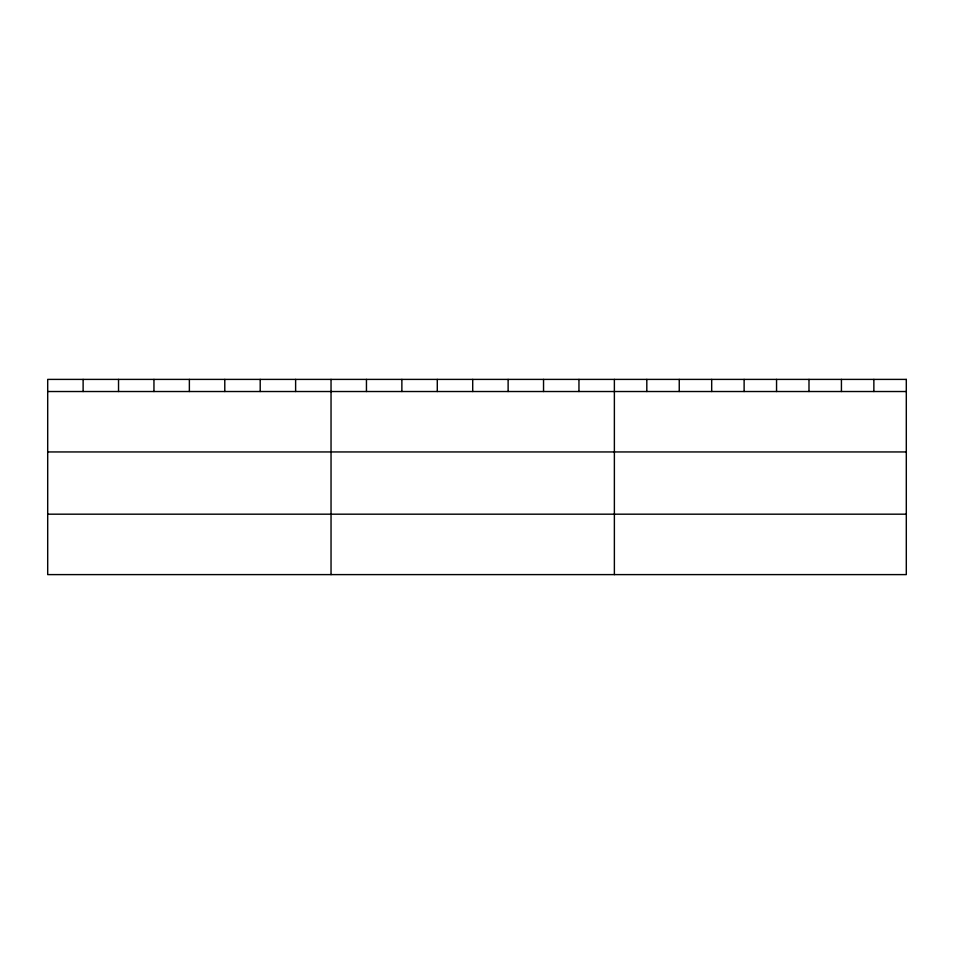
<?xml version="1.0" encoding="UTF-8"?>
<svg xmlns="http://www.w3.org/2000/svg" width="954" height="954" viewBox="0 0 954 954"><rect width="100%" height="100%" fill="white"/><g stroke="black" fill="none" stroke-linecap="round" stroke-linejoin="round"><path stroke-width="1.43" d="M47.7 391.522L906.3 391.522M47.7 451.946L906.3 451.946M47.7 514.182L906.3 514.182M873.864 379.394L873.864 391.522M841.428 379.394L841.428 391.522M808.992 379.394L808.992 391.522M776.556 379.394L776.556 391.522M744.12 379.394L744.12 391.522M711.684 379.394L711.684 391.522M679.248 379.394L679.248 391.522M646.812 379.394L646.812 391.522M614.376 379.394L614.376 574.606M578.959 379.394L578.959 391.522M543.541 379.394L543.541 391.522M508.124 379.394L508.124 391.522M472.707 379.394L472.707 391.522M437.29 379.394L437.29 391.522M401.872 379.394L401.872 391.522M366.455 379.394L366.455 391.522M331.038 379.394L331.038 574.606M295.621 379.394L295.621 391.522M260.203 379.394L260.203 391.522M224.786 379.394L224.786 391.522M189.369 379.394L189.369 391.522M153.952 379.394L153.952 391.522M118.534 379.394L118.534 391.522M83.117 379.394L83.117 391.522M906.3 379.394L47.7 379.394L47.7 574.606L906.3 574.606L906.3 379.394"/></g></svg>
